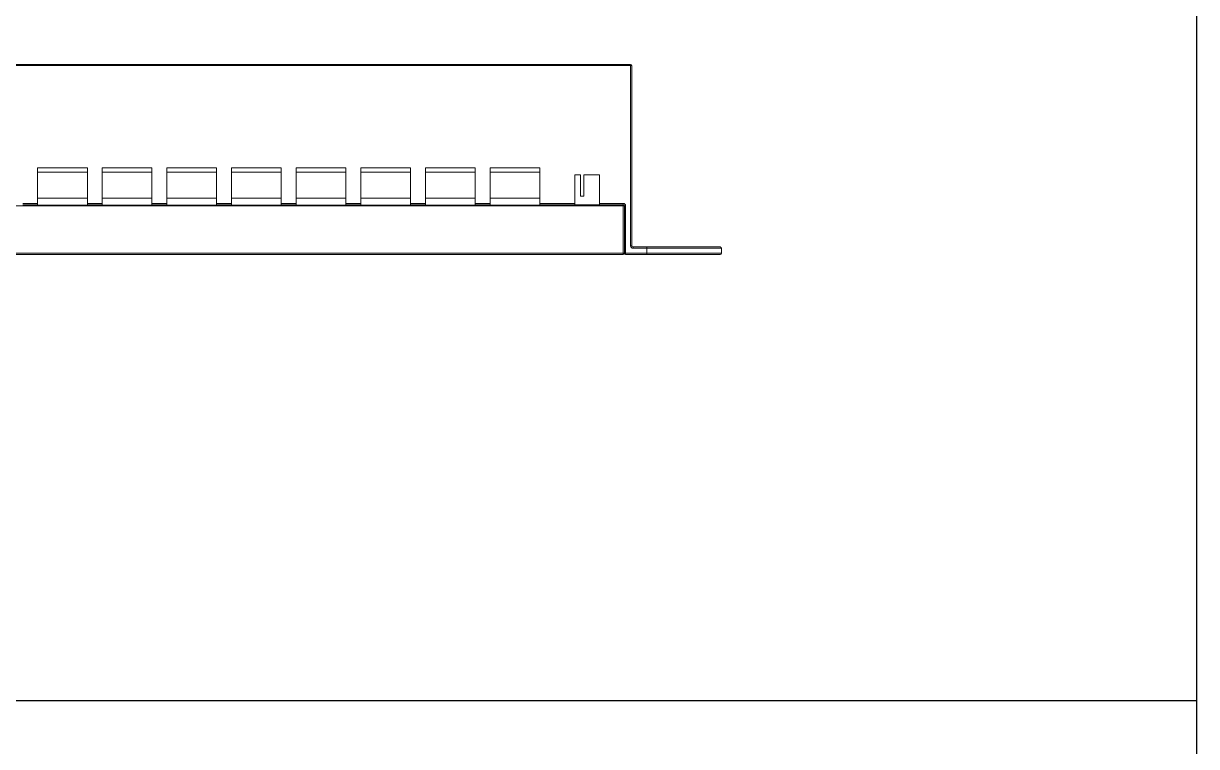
# Model space of a CAD drawing. Header units: millimetres. Extents: x 1282755 to 1285234, y -1758265 to -1757672.
# Drawn here: x 1284859.8 to 1284938.6, y -1757866.6 to -1757818 of the extents above; entities that cross this region are included whole.
import ezdxf

# ---------------------------------------------------------------- set-up
doc = ezdxf.new("R2010")
doc.units = ezdxf.units.MM
doc.layers.add('MR', color=7, linetype='Continuous')

msp = doc.modelspace()

# ---------------------------------------------------------------- linework, layer by layer
at = {"color": 7, "linetype": 'Continuous', "lineweight": 15}
for p, q in [((1284835.82, -1757820.828), (1284900.682, -1757820.828)), ((1284835.904, -1757820.745), (1284900.598, -1757820.745)), ((1284835.904, -1757820.828), (1284900.598, -1757820.828)), ((1284900.598, -1757832.931), (1284900.598, -1757820.828)), ((1284900.682, -1757820.828), (1284900.682, -1757832.931)), ((1284860.728, -1757827.701), (1284864.072, -1757827.701)), ((1284860.728, -1757827.701), (1284860.728, -1757827.992)), ((1284864.072, -1757827.701), (1284864.072, -1757827.992)), ((1284865.075, -1757827.701), (1284868.418, -1757827.701)), ((1284865.075, -1757827.701), (1284865.075, -1757827.992)), ((1284868.418, -1757827.701), (1284868.418, -1757827.992)), ((1284869.421, -1757827.701), (1284872.765, -1757827.701)), ((1284869.421, -1757827.701), (1284869.421, -1757827.992)), ((1284872.765, -1757827.701), (1284872.765, -1757827.992)), ((1284873.768, -1757827.701), (1284873.768, -1757827.992)), ((1284873.768, -1757827.701), (1284877.111, -1757827.701)), ((1284877.111, -1757827.701), (1284877.111, -1757827.992)), ((1284878.114, -1757827.701), (1284881.457, -1757827.701)), ((1284878.114, -1757827.701), (1284878.114, -1757827.992)), ((1284881.457, -1757827.701), (1284881.457, -1757827.992)), ((1284882.46, -1757827.701), (1284885.804, -1757827.701)), ((1284882.46, -1757827.701), (1284882.46, -1757827.992)), ((1284885.804, -1757827.701), (1284885.804, -1757827.992)), ((1284886.807, -1757827.701), (1284886.807, -1757827.992)), ((1284886.807, -1757827.701), (1284890.15, -1757827.701)), ((1284890.15, -1757827.701), (1284890.15, -1757827.992)), ((1284891.153, -1757827.701), (1284894.497, -1757827.701)), ((1284891.153, -1757827.701), (1284891.153, -1757827.992)), ((1284894.497, -1757827.701), (1284894.497, -1757827.992)), ((1284864.072, -1757827.992), (1284860.728, -1757827.992)), ((1284860.728, -1757827.992), (1284860.728, -1757829.724)), ((1284864.072, -1757829.724), (1284864.072, -1757827.992)), ((1284868.418, -1757827.992), (1284865.075, -1757827.992)), ((1284865.075, -1757827.992), (1284865.075, -1757829.724)), ((1284868.418, -1757829.724), (1284868.418, -1757827.992)), ((1284872.765, -1757827.992), (1284869.421, -1757827.992)), ((1284869.421, -1757827.992), (1284869.421, -1757829.724)), ((1284872.765, -1757829.724), (1284872.765, -1757827.992)), ((1284877.111, -1757827.992), (1284873.768, -1757827.992)), ((1284873.768, -1757827.992), (1284873.768, -1757829.724)), ((1284877.111, -1757829.724), (1284877.111, -1757827.992)), ((1284881.457, -1757827.992), (1284878.114, -1757827.992)), ((1284878.114, -1757827.992), (1284878.114, -1757829.724)), ((1284881.457, -1757829.724), (1284881.457, -1757827.992)), ((1284885.804, -1757827.992), (1284882.46, -1757827.992)), ((1284882.46, -1757827.992), (1284882.46, -1757829.724)), ((1284885.804, -1757829.724), (1284885.804, -1757827.992)), ((1284890.15, -1757827.992), (1284886.807, -1757827.992)), ((1284886.807, -1757827.992), (1284886.807, -1757829.724)), ((1284890.15, -1757829.724), (1284890.15, -1757827.992)), ((1284894.497, -1757827.992), (1284891.153, -1757827.992)), ((1284891.153, -1757827.992), (1284891.153, -1757829.724)), ((1284894.497, -1757829.724), (1284894.497, -1757827.992)), ((1284896.854, -1757828.169), (1284896.854, -1757830.173)), ((1284896.854, -1757828.169), (1284897.231, -1757828.169)), ((1284897.231, -1757829.59), (1284897.231, -1757828.169)), ((1284897.456, -1757829.59), (1284897.456, -1757828.169)), ((1284897.458, -1757828.169), (1284897.456, -1757828.169)), ((1284897.458, -1757829.59), (1284897.458, -1757828.169)), ((1284897.458, -1757828.169), (1284898.509, -1757828.169)), ((1284898.509, -1757828.169), (1284898.509, -1757830.173)), ((1284859.725, -1757830.173), (1284860.728, -1757830.173)), ((1284860.728, -1757829.724), (1284860.728, -1757830.209)), ((1284860.728, -1757829.724), (1284864.072, -1757829.724)), ((1284864.072, -1757829.724), (1284864.072, -1757830.209)), ((1284864.072, -1757830.173), (1284865.075, -1757830.173)), ((1284865.075, -1757829.724), (1284865.075, -1757830.209)), ((1284865.075, -1757829.724), (1284868.418, -1757829.724)), ((1284868.418, -1757829.724), (1284868.418, -1757830.209)), ((1284868.418, -1757830.173), (1284869.421, -1757830.173)), ((1284869.421, -1757829.724), (1284869.421, -1757830.209)), ((1284869.421, -1757829.724), (1284872.765, -1757829.724)), ((1284872.765, -1757829.724), (1284872.765, -1757830.209)), ((1284872.765, -1757830.173), (1284873.768, -1757830.173)), ((1284873.768, -1757829.724), (1284877.111, -1757829.724)), ((1284873.768, -1757829.724), (1284873.768, -1757830.209)), ((1284877.111, -1757829.724), (1284877.111, -1757830.209)), ((1284877.111, -1757830.173), (1284878.114, -1757830.173)), ((1284878.114, -1757829.724), (1284881.457, -1757829.724)), ((1284878.114, -1757829.724), (1284878.114, -1757830.209)), ((1284881.457, -1757829.724), (1284881.457, -1757830.209)), ((1284881.457, -1757830.173), (1284882.46, -1757830.173)), ((1284882.46, -1757829.724), (1284885.804, -1757829.724)), ((1284882.46, -1757829.724), (1284882.46, -1757830.209)), ((1284885.804, -1757829.724), (1284885.804, -1757830.209)), ((1284885.804, -1757830.173), (1284886.807, -1757830.173)), ((1284886.807, -1757829.724), (1284886.807, -1757830.209)), ((1284886.807, -1757829.724), (1284890.15, -1757829.724)), ((1284890.15, -1757829.724), (1284890.15, -1757830.209)), ((1284890.15, -1757830.173), (1284891.153, -1757830.173)), ((1284891.153, -1757829.724), (1284891.153, -1757830.209)), ((1284891.153, -1757829.724), (1284894.497, -1757829.724)), ((1284894.497, -1757829.724), (1284894.497, -1757830.209)), ((1284894.497, -1757830.173), (1284900.097, -1757830.173)), ((1284897.231, -1757829.59), (1284897.458, -1757829.59)), ((1284900.097, -1757830.089), (1284900.097, -1757830.173)), ((1284900.097, -1757830.173), (1284900.097, -1757830.256)), ((1284900.097, -1757830.256), (1284836.405, -1757830.256)), ((1284860.728, -1757830.209), (1284864.072, -1757830.209)), ((1284865.075, -1757830.209), (1284868.418, -1757830.209)), ((1284869.421, -1757830.209), (1284872.765, -1757830.209)), ((1284873.768, -1757830.209), (1284877.111, -1757830.209)), ((1284878.114, -1757830.209), (1284881.457, -1757830.209)), ((1284882.46, -1757830.209), (1284885.804, -1757830.209)), ((1284886.807, -1757830.209), (1284890.15, -1757830.209)), ((1284891.153, -1757830.209), (1284894.497, -1757830.209)), ((1284900.18, -1757830.256), (1284900.097, -1757830.256)), ((1284900.097, -1757833.433), (1284900.097, -1757830.256)), ((1284900.264, -1757830.256), (1284900.18, -1757830.256)), ((1284900.18, -1757830.256), (1284900.18, -1757833.433)), ((1284900.264, -1757830.256), (1284900.264, -1757833.433)), ((1284900.682, -1757832.931), (1284900.598, -1757832.931)), ((1284900.765, -1757833.098), (1284900.765, -1757833.015)), ((1284900.765, -1757833.015), (1284901.685, -1757833.015)), ((1284901.685, -1757833.098), (1284900.765, -1757833.098)), ((1284901.685, -1757833.098), (1284901.685, -1757833.015)), ((1284901.685, -1757833.015), (1284906.616, -1757833.015)), ((1284901.685, -1757833.433), (1284901.685, -1757833.098)), ((1284906.7, -1757833.098), (1284901.685, -1757833.098)), ((1284906.7, -1757833.098), (1284906.7, -1757833.433)), ((1284836.405, -1757833.433), (1284900.097, -1757833.433)), ((1284900.097, -1757833.516), (1284836.405, -1757833.516)), ((1284900.097, -1757833.433), (1284900.097, -1757833.516)), ((1284900.097, -1757833.433), (1284900.18, -1757833.433)), ((1284900.18, -1757833.433), (1284900.264, -1757833.433)), ((1284900.264, -1757833.516), (1284900.264, -1757833.433)), ((1284900.264, -1757833.433), (1284901.685, -1757833.433)), ((1284901.685, -1757833.516), (1284900.264, -1757833.516)), ((1284901.685, -1757833.516), (1284901.685, -1757833.433)), ((1284901.685, -1757833.433), (1284906.7, -1757833.433)), ((1284906.616, -1757833.516), (1284901.685, -1757833.516))]:
    msp.add_line(p, q, dxfattribs=at)
at = {"color": 8, "linetype": 'Continuous', "lineweight": 15}
for p, q in [((1284859.725, -1757830.089), (1284860.728, -1757830.089)), ((1284864.072, -1757830.089), (1284865.075, -1757830.089)), ((1284868.418, -1757830.089), (1284869.421, -1757830.089)), ((1284872.765, -1757830.089), (1284873.768, -1757830.089)), ((1284877.111, -1757830.089), (1284878.114, -1757830.089)), ((1284881.457, -1757830.089), (1284882.46, -1757830.089)), ((1284885.804, -1757830.089), (1284886.807, -1757830.089)), ((1284890.15, -1757830.089), (1284891.153, -1757830.089)), ((1284894.497, -1757830.089), (1284896.854, -1757830.089)), ((1284898.509, -1757830.089), (1284900.097, -1757830.089))]:
    msp.add_line(p, q, dxfattribs=at)
at = {"color": 7, "linetype": 'Continuous', "lineweight": 15}
for centre, radius, start, end in [((1284900.598, -1757820.828), 0.0836, 0, 90), ((1284900.097, -1757830.256), 0.167, 0, 90), ((1284900.097, -1757830.256), 0.0836, 0, 90), ((1284900.765, -1757832.931), 0.167, 180, 270), ((1284900.765, -1757832.931), 0.0836, 180, 270), ((1284906.616, -1757833.098), 0.0836, 0, 90), ((1284900.097, -1757833.433), 0.0836, 270, 0), ((1284900.264, -1757833.433), 0.0836, 180, 270), ((1284906.616, -1757833.433), 0.0836, 270, 0)]:
    msp.add_arc(centre, radius, start, end, dxfattribs=at)
at = {"layer": 'MR', "color": 2}
for p, q in [((1284938.647, -1757733.103), (1284938.647, -1757993.91)), ((1284938.647, -1757733.103), (1284938.647, -1757863.507)), ((1284938.647, -1757863.507), (1284646.272, -1757863.507)), ((1284938.647, -1757863.507), (1284646.272, -1757863.507)), ((1284938.647, -1757863.507), (1284938.647, -1757863.507))]:
    msp.add_line(p, q, dxfattribs=at)
for points in [[(1284938.647, -1757733.103), (1284938.647, -1757863.507)], [(1284938.647, -1757863.507), (1284938.647, -1758197.069), (1284646.272, -1758197.069), (1284646.272, -1757863.507)]]:
    msp.add_lwpolyline(points, dxfattribs=at)

doc.saveas('drawing.dxf')
